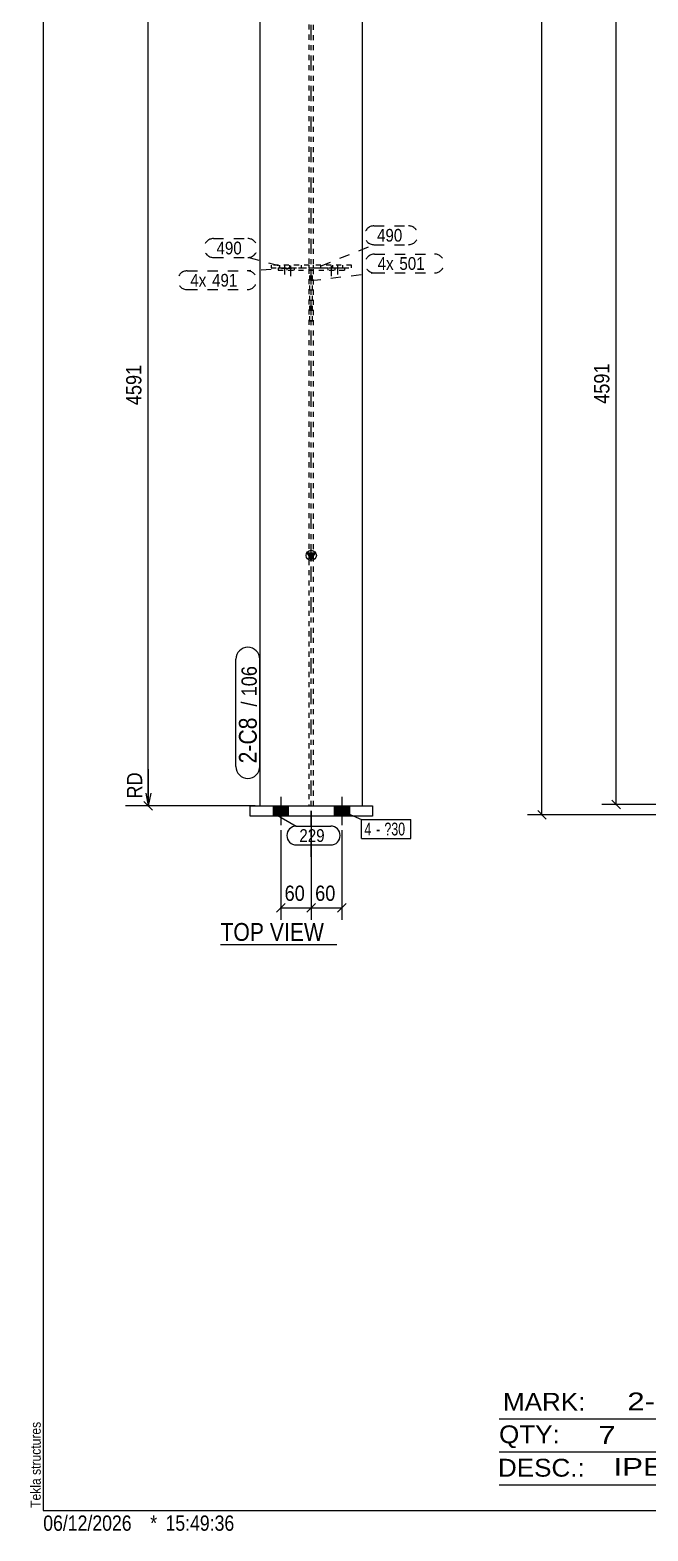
# Model space of a CAD drawing. Header units: millimetres. Extents: x 2 to 579, y 1 to 825.
# Drawn here: x 2.4 to 123.7, y 1 to 295.7 of the extents above; entities that cross this region are included whole.
import ezdxf

# ---------------------------------------------------------------- set-up
doc = ezdxf.new("R2010")
doc.units = ezdxf.units.MM
for name, pattern in [('XKITLINE00', [0]), ('XKITLINE01', [4, 1, -1, 1, -1]), ('XKITLINE02', [4, 2, -2]), ('XKITLINE03', [6, 3, -1, 1, -1])]:
    doc.linetypes.add(name, pattern=pattern)
for name, color, linetype, lineweight in [('Bolt', 3, 'Continuous', 0), ('BoltMark', 7, 'Continuous', 0), ('Dimensions', 7, 'Continuous', 0), ('DrawingSheet', 5, 'Continuous', 0), ('OtherObjectType', 7, 'Continuous', 0), ('Part', 2, 'Continuous', 0), ('PartMark', 7, 'Continuous', 0)]:
    doc.layers.add(name, color=color, linetype=linetype, lineweight=lineweight)
doc.styles.add('ARIAL', font='ARIAL.TTF')
doc.styles.add('ARIAL_NARROW', font='ARIALN.TTF')

# ---------------------------------------------------------------- blocks, each defined once
blk = doc.blocks.new('*A41')
at = {"layer": 'Bolt'}
for points in [[(53.12, 143.36), (53.12, 141.36), (50.12, 141.36), (50.12, 143.36)], [(53.12, 143.36), (53.12, 141.36), (50.12, 141.36), (50.12, 143.36)], [(65.12, 143.36), (65.12, 141.36), (62.12, 141.36), (62.12, 143.36)], [(65.12, 143.36), (65.12, 141.36), (62.12, 141.36), (62.12, 143.36)]]:
    blk.add_hatch(color=3, dxfattribs=at).paths.add_polyline_path(points, flags=17)
at = {"layer": 'Bolt', "color": 3, "linetype": 'XKITLINE00', "lineweight": 0}
for p, q in [((51.62, 145.11), (51.62, 139.61)), ((51.62, 145.11), (51.62, 139.61)), ((63.62, 145.11), (63.62, 139.61)), ((63.62, 145.11), (63.62, 139.61)), ((50.12, 143.36), (50.12, 141.36)), ((50.12, 143.36), (50.12, 141.36)), ((53.12, 143.36), (53.12, 141.36)), ((53.12, 143.36), (53.12, 141.36)), ((62.12, 143.36), (62.12, 141.36)), ((62.12, 143.36), (62.12, 141.36)), ((65.12, 143.36), (65.12, 141.36)), ((65.12, 143.36), (65.12, 141.36))]:
    blk.add_line(p, q, dxfattribs=at)
blk = doc.blocks.new('*A43')
at = {"layer": 'Bolt', "color": 3, "linetype": 'XKITLINE02', "lineweight": 0}
for p, q in [((52.92, 248.56), (52.92, 249.06)), ((52.92, 248.56), (52.92, 249.06)), ((53.62, 247.4), (53.62, 250.4)), ((53.62, 247.4), (53.62, 250.4)), ((54.32, 248.56), (54.32, 249.06)), ((54.32, 248.56), (54.32, 249.06)), ((60.92, 248.56), (60.92, 249.06)), ((60.92, 248.56), (60.92, 249.06)), ((61.62, 247.4), (61.62, 250.4)), ((61.62, 247.4), (61.62, 250.4)), ((62.32, 248.56), (62.32, 249.06)), ((62.32, 248.56), (62.32, 249.06))]:
    blk.add_line(p, q, dxfattribs=at)
blk = doc.blocks.new('*A44')
at = {"layer": 'Bolt', "color": 3, "linetype": 'XKITLINE02', "lineweight": 0}
for p, q in [((52.42, 247.71), (52.42, 250.71)), ((51.44, 249.06), (51.44, 249.56)), ((53.4, 249.06), (53.4, 249.56))]:
    blk.add_line(p, q, dxfattribs=at)
blk = doc.blocks.new('*A45')
at = {"layer": 'Bolt', "color": 3, "linetype": 'XKITLINE02', "lineweight": 0}
for p, q in [((62.82, 247.71), (62.82, 250.71)), ((61.84, 249.06), (61.84, 249.56)), ((63.8, 249.06), (63.8, 249.56))]:
    blk.add_line(p, q, dxfattribs=at)
blk = doc.blocks.new('*A53')
at = {"layer": 'Part'}
blk.add_hatch(color=2, dxfattribs=at).paths.add_polyline_path([(56.82, 193.06), (58.42, 193.06), (57.62, 191.66)], flags=17)
at = {"layer": 'Part', "color": 7, "linetype": 'XKITLINE01', "lineweight": 0}
for p, q in [((57.17, 426.84), (57.17, 191.76)), ((58.07, 191.76), (58.07, 426.84)), ((57.17, 191.66), (57.17, 143.36)), ((58.07, 143.36), (58.07, 191.66)), ((47.62, 143.36), (67.62, 143.36))]:
    blk.add_line(p, q, dxfattribs=at)
at = {"layer": 'Part', "color": 7, "linetype": 'XKITLINE03', "lineweight": 0}
for p, q in [((57.62, 191.76), (57.62, 426.84)), ((57.62, 133.36), (57.62, 191.66))]:
    blk.add_line(p, q, dxfattribs=at)
at = {"layer": 'Part', "color": 2, "linetype": 'XKITLINE00', "lineweight": 0}
for p, q in [((47.62, 191.76), (47.62, 310.53)), ((67.62, 310.53), (67.62, 191.76)), ((47.62, 143.36), (47.62, 191.66)), ((57.62, 191.66), (56.82, 193.06)), ((56.82, 193.06), (58.42, 193.06)), ((58.42, 193.06), (57.62, 191.66)), ((67.62, 191.66), (67.62, 143.36))]:
    blk.add_line(p, q, dxfattribs=at)
blk.add_circle((57.62, 192.56), 1, dxfattribs=at)
blk = doc.blocks.new('*A57')
at = {"layer": 'Part', "color": 2, "linetype": 'XKITLINE00', "lineweight": 0}
for p, q in [((45.62, 141.36), (45.62, 143.36)), ((45.62, 143.36), (69.62, 143.36)), ((69.62, 143.36), (69.62, 141.36)), ((69.62, 141.36), (45.62, 141.36))]:
    blk.add_line(p, q, dxfattribs=at)
blk = doc.blocks.new('*A61')
at = {"layer": 'Part', "color": 7, "linetype": 'XKITLINE01', "lineweight": 0}
for p, q in [((51.12, 249.06), (51.12, 248.56)), ((51.12, 249.06), (64.12, 249.06)), ((51.12, 248.56), (64.12, 248.56)), ((64.12, 249.06), (64.12, 248.56))]:
    blk.add_line(p, q, dxfattribs=at)
blk = doc.blocks.new('*A62')
at = {"layer": 'Part', "color": 7, "linetype": 'XKITLINE01', "lineweight": 0}
for p, q in [((57.87, 248.56), (57.37, 248.56)), ((57.37, 238.56), (57.37, 248.56)), ((57.87, 248.55), (57.37, 248.55)), ((57.87, 238.56), (57.87, 248.56)), ((57.87, 238.56), (57.37, 238.56))]:
    blk.add_line(p, q, dxfattribs=at)
blk = doc.blocks.new('*A63')
at = {"layer": 'Part', "color": 7, "linetype": 'XKITLINE01', "lineweight": 0}
for p, q in [((57.22, 249.56), (49.72, 249.56)), ((49.72, 249.56), (49.72, 249.06)), ((49.72, 249.06), (57.22, 249.06)), ((55.72, 249.06), (55.72, 249.56)), ((57.22, 249.06), (57.22, 249.56))]:
    blk.add_line(p, q, dxfattribs=at)
blk = doc.blocks.new('*A64')
at = {"layer": 'Part', "color": 7, "linetype": 'XKITLINE01', "lineweight": 0}
for p, q in [((65.52, 249.56), (58.02, 249.56)), ((58.02, 249.56), (58.02, 249.06)), ((58.02, 249.06), (65.52, 249.06)), ((59.52, 249.06), (59.52, 249.56)), ((65.52, 249.06), (65.52, 249.56))]:
    blk.add_line(p, q, dxfattribs=at)
blk = doc.blocks.new('*A106')
at = {"layer": 'DrawingSheet', "color": 5, "linetype": 'XKITLINE00', "lineweight": 0}
for p, q in [((5, 825), (5, 5)), ((5, 5), (579, 5))]:
    blk.add_line(p, q, dxfattribs=at)
at = {"layer": 'DrawingSheet', "color": 5, "style": 'ARIAL', "width": 0.85}
blk.add_text('Tekla structures', height=2, rotation=90, dxfattribs=at).set_placement((4.5, 5.5))
blk = doc.blocks.new('*A110')
at = {"layer": 'OtherObjectType', "color": 6, "linetype": 'XKITLINE00', "lineweight": 0}
for p, q in [((94.5, 23), (144.5, 23)), ((94.5, 16.5), (144.5, 16.5)), ((94.5, 10), (144.5, 10))]:
    blk.add_line(p, q, dxfattribs=at)
at = {"layer": 'OtherObjectType', "color": 6, "style": 'ARIAL_NARROW'}
for s, width, p in [('MARK:', 1.275, (95.27, 24.58)), ('2-C8', 1.525501, (119.69, 24.65)), ('QTY:', 1.275, (94.5, 18.19)), ('7', 1.525501, (113.99, 18.05)), ('DESC.:', 1.275, (94.29, 11.63)), ('IPE450-J', 1.525501, (117, 11.79))]:
    blk.add_text(s, height=3.5, dxfattribs=dict(at, width=width)).set_placement(p)
blk = doc.blocks.new('*A113')
at = {"layer": 'OtherObjectType', "color": 7, "style": 'ARIAL_NARROW', "width": 1.008832}
for s, p in [('06/12/2026', (4.99, 1)), ('*', (26, 1)), ('15:49:36', (29, 1))]:
    blk.add_text(s, height=3, dxfattribs=at).set_placement(p)
blk = doc.blocks.new('*A114')
at = {"layer": 'Dimensions', "color": 7, "linetype": 'XKITLINE00', "lineweight": 0}
for p, q in [((102.93, 141.63), (102.93, 715.4)), ((240.52, 141.63), (100.08, 141.63)), ((102.09, 142.47), (103.78, 140.78))]:
    blk.add_line(p, q, dxfattribs=at)
at = {"layer": 'Dimensions', "color": 3}
blk.add_point((102.93, 141.63), dxfattribs=at)
blk = doc.blocks.new('*A145')
at = {"layer": 'Dimensions', "color": 7, "linetype": 'XKITLINE00', "lineweight": 0}
for p, q in [((243.42, 309.93), (114.67, 309.93)), ((116.67, 310.78), (118.37, 309.08)), ((117.52, 143.63), (117.52, 309.93)), ((116.67, 144.47), (118.37, 142.78)), ((242.02, 143.63), (114.67, 143.63))]:
    blk.add_line(p, q, dxfattribs=at)
at = {"layer": 'Dimensions', "color": 3}
for p in [(117.52, 309.93), (117.52, 143.63)]:
    blk.add_point(p, dxfattribs=at)
at = {"layer": 'Dimensions', "color": 3, "style": 'ARIAL', "width": 0.85}
blk.add_text('4591', height=3, dxfattribs=at).set_placement((118.82, 311.13))
blk.add_text('4591', height=3, rotation=90.0002, dxfattribs=at).set_placement((116.17, 222.33))
blk = doc.blocks.new('*A175')
at = {"layer": 'PartMark', "color": 7, "linetype": 'XKITLINE02', "lineweight": 0}
for p, q in [((69.94, 257.28), (76.7, 257.28)), ((59.55, 249.43), (69.94, 253.58)), ((69.94, 253.58), (76.7, 253.58))]:
    blk.add_line(p, q, dxfattribs=at)
for centre, start, end in [((69.94, 255.43), 90, 270), ((76.7, 255.43), 270, 90)]:
    blk.add_arc(centre, 1.85, start, end, dxfattribs=at)
at = {"layer": 'PartMark', "color": 3, "style": 'ARIAL', "width": 0.85}
blk.add_text('490', height=2.5, dxfattribs=at).set_placement((70.54, 254.18))
blk = doc.blocks.new('*A176')
at = {"layer": 'PartMark', "color": 7, "linetype": 'XKITLINE02', "lineweight": 0}
for p, q in [((38.42, 254.78), (45.19, 254.78)), ((38.42, 251.08), (45.19, 251.08)), ((51.25, 249.43), (45.19, 251.08))]:
    blk.add_line(p, q, dxfattribs=at)
for centre, start, end in [((38.42, 252.93), 90, 270), ((45.19, 252.93), 270, 90)]:
    blk.add_arc(centre, 1.85, start, end, dxfattribs=at)
at = {"layer": 'PartMark', "color": 3, "style": 'ARIAL', "width": 0.85}
blk.add_text('490', height=2.5, dxfattribs=at).set_placement((39.02, 251.68))
blk = doc.blocks.new('*A178')
at = {"layer": 'PartMark', "color": 7, "linetype": 'XKITLINE00', "lineweight": 0}
for p, q in [((50.45, 141.78), (54.69, 139.39)), ((54.69, 139.39), (61.45, 139.39)), ((54.69, 135.69), (61.45, 135.69))]:
    blk.add_line(p, q, dxfattribs=at)
for centre, start, end in [((54.69, 137.54), 90, 270), ((61.45, 137.54), 270, 90)]:
    blk.add_arc(centre, 1.85, start, end, dxfattribs=at)
at = {"layer": 'PartMark', "color": 3, "style": 'ARIAL', "width": 0.85}
blk.add_text('229', height=2.5, dxfattribs=at).set_placement((55.29, 136.29))
blk = doc.blocks.new('*A182')
at = {"layer": 'PartMark', "color": 7, "linetype": 'XKITLINE00', "lineweight": 0}
for p, q in [((42.82, 151.11), (42.82, 172.16)), ((47.52, 151.11), (47.52, 172.16))]:
    blk.add_line(p, q, dxfattribs=at)
for centre, start, end in [((45.17, 172.16), 0, 180), ((45.17, 151.11), 180, 0)]:
    blk.add_arc(centre, 2.35, start, end, dxfattribs=at)
at = {"layer": 'PartMark', "color": 3, "style": 'ARIAL', "width": 0.85}
for s, p in [('106', (46.92, 164.88)), ('/', (46.92, 162.87))]:
    blk.add_text(s, height=3, rotation=90.0002, dxfattribs=at).set_placement(p)
at = {"layer": 'PartMark', "color": 1, "style": 'ARIAL', "width": 0.85}
blk.add_text('2-C8', height=3.5, rotation=90.0002, dxfattribs=at).set_placement((46.92, 151.71))
blk = doc.blocks.new('*A184')
at = {"layer": 'PartMark', "color": 7, "linetype": 'XKITLINE02', "lineweight": 0}
for p, q in [((33.27, 248.45), (45.05, 248.45)), ((53.75, 248.93), (45.05, 248.45)), ((33.27, 244.75), (45.05, 244.75))]:
    blk.add_line(p, q, dxfattribs=at)
for centre, start, end in [((33.27, 246.6), 90, 270), ((45.05, 246.6), 270, 90)]:
    blk.add_arc(centre, 1.85, start, end, dxfattribs=at)
at = {"layer": 'PartMark', "color": 3, "style": 'ARIAL', "width": 0.85}
for s, p in [('4x', (33.87, 245.35)), ('491', (38.14, 245.35))]:
    blk.add_text(s, height=2.5, dxfattribs=at).set_placement(p)
blk = doc.blocks.new('*A185')
at = {"layer": 'PartMark', "color": 7, "linetype": 'XKITLINE02', "lineweight": 0}
for p, q in [((70.06, 251.74), (81.84, 251.74)), ((57.5, 246.53), (70.06, 248.04)), ((70.06, 248.04), (81.84, 248.04))]:
    blk.add_line(p, q, dxfattribs=at)
for centre, start, end in [((70.06, 249.89), 90, 270), ((81.84, 249.89), 270, 90)]:
    blk.add_arc(centre, 1.85, start, end, dxfattribs=at)
at = {"layer": 'PartMark', "color": 3, "style": 'ARIAL', "width": 0.85}
for s, p in [('4x', (70.66, 248.64)), ('501', (74.93, 248.64))]:
    blk.add_text(s, height=2.5, dxfattribs=at).set_placement(p)
blk = doc.blocks.new('*A186')
at = {"layer": 'OtherObjectType', "color": 7, "linetype": 'XKITLINE00', "lineweight": 0}
blk.add_line((39.79, 116.11), (62.62, 116.11), dxfattribs=at)
at = {"layer": 'OtherObjectType', "color": 7, "style": 'ARIAL', "width": 0.85}
blk.add_text('TOP VIEW', height=3.5, dxfattribs=at).set_placement((39.79, 116.86))
blk = doc.blocks.new('*A187')
at = {"layer": 'Dimensions', "color": 7, "linetype": 'XKITLINE00', "lineweight": 0}
for p, q in [((47.17, 309.66), (22.77, 309.66)), ((24.77, 310.51), (26.47, 308.81)), ((25.62, 143.36), (25.62, 309.66)), ((25.62, 150.58), (25.62, 143.36)), ((25.12, 145.86), (25.62, 143.36)), ((26.12, 145.86), (25.62, 143.36)), ((46.62, 143.36), (21.12, 143.36)), ((46.62, 143.36), (22.77, 143.36)), ((24.77, 144.2), (26.47, 142.51))]:
    blk.add_line(p, q, dxfattribs=at)
at = {"layer": 'Dimensions', "color": 3}
for p in [(25.62, 309.66), (25.62, 143.36)]:
    blk.add_point(p, dxfattribs=at)
at = {"layer": 'Dimensions', "color": 7}
blk.add_point((25.62, 143.36), dxfattribs=at)
at = {"layer": 'Dimensions', "color": 3, "style": 'ARIAL', "width": 0.85}
blk.add_text('4591', height=3, dxfattribs=at).set_placement((26.92, 310.86))
for s, p in [('4591', (24.27, 222.06)), ('RD', (24.42, 144.8))]:
    blk.add_text(s, height=3, rotation=90.0002, dxfattribs=at).set_placement(p)
blk = doc.blocks.new('*A188')
at = {"layer": 'Dimensions', "color": 7, "linetype": 'XKITLINE00', "lineweight": 0}
for p, q in [((57.62, 142.36), (57.62, 120.96)), ((51.62, 138.61), (51.62, 120.96)), ((52.47, 124.2), (50.77, 122.51)), ((58.47, 124.2), (56.77, 122.51)), ((51.62, 123.36), (57.62, 123.36))]:
    blk.add_line(p, q, dxfattribs=at)
at = {"layer": 'Dimensions', "color": 3}
for p in [(51.62, 123.36), (57.62, 123.36)]:
    blk.add_point(p, dxfattribs=at)
at = {"layer": 'Dimensions', "color": 3, "style": 'ARIAL', "width": 0.85}
blk.add_text('60', height=3, dxfattribs=at).set_placement((52.39, 124.71))
blk = doc.blocks.new('*A189')
at = {"layer": 'Dimensions', "color": 7, "linetype": 'XKITLINE00', "lineweight": 0}
for p, q in [((57.62, 142.36), (57.62, 120.96)), ((63.62, 138.61), (63.62, 120.96)), ((58.47, 124.2), (56.77, 122.51)), ((64.47, 124.2), (62.77, 122.51)), ((57.62, 123.36), (63.62, 123.36))]:
    blk.add_line(p, q, dxfattribs=at)
at = {"layer": 'Dimensions', "color": 3}
for p in [(57.62, 123.36), (63.62, 123.36)]:
    blk.add_point(p, dxfattribs=at)
at = {"layer": 'Dimensions', "color": 3, "style": 'ARIAL', "width": 0.85}
blk.add_text('60', height=3, dxfattribs=at).set_placement((58.39, 124.71))
blk = doc.blocks.new('*A190')
at = {"layer": 'BoltMark', "color": 7, "linetype": 'XKITLINE00', "lineweight": 0}
for p, q in [((63.62, 142.36), (67.46, 140.67)), ((67.46, 140.67), (77.15, 140.67)), ((67.46, 136.97), (67.46, 140.67)), ((77.15, 136.97), (77.15, 140.67)), ((67.46, 136.97), (77.15, 136.97))]:
    blk.add_line(p, q, dxfattribs=at)
at = {"layer": 'BoltMark', "color": 3, "style": 'ARIAL_NARROW', "width": 0.85}
for s, p in [('4', (68.06, 137.57)), ('-', (70.33, 137.57)), ('?30', (71.99, 137.57))]:
    blk.add_text(s, height=2.5, dxfattribs=at).set_placement(p)

msp = doc.modelspace()

# ---------------------------------------------------------------- block references
at = {"lineweight": 0}
for name in ['*A106', '*A114', '*A187', '*A145', '*A175', '*A176', '*A44', '*A185', '*A45', '*A184', '*A63', '*A61', '*A43', '*A62', '*A64', '*A182', '*A41', '*A57', '*A178', '*A188', '*A189', '*A190', '*A186', '*A110', '*A113']:
    msp.add_blockref(name, (0, 0), dxfattribs=at)
at = {"layer": 'Part', "lineweight": 0}
msp.add_blockref('*A53', (0, 0), dxfattribs=at)

doc.saveas('drawing.dxf')
